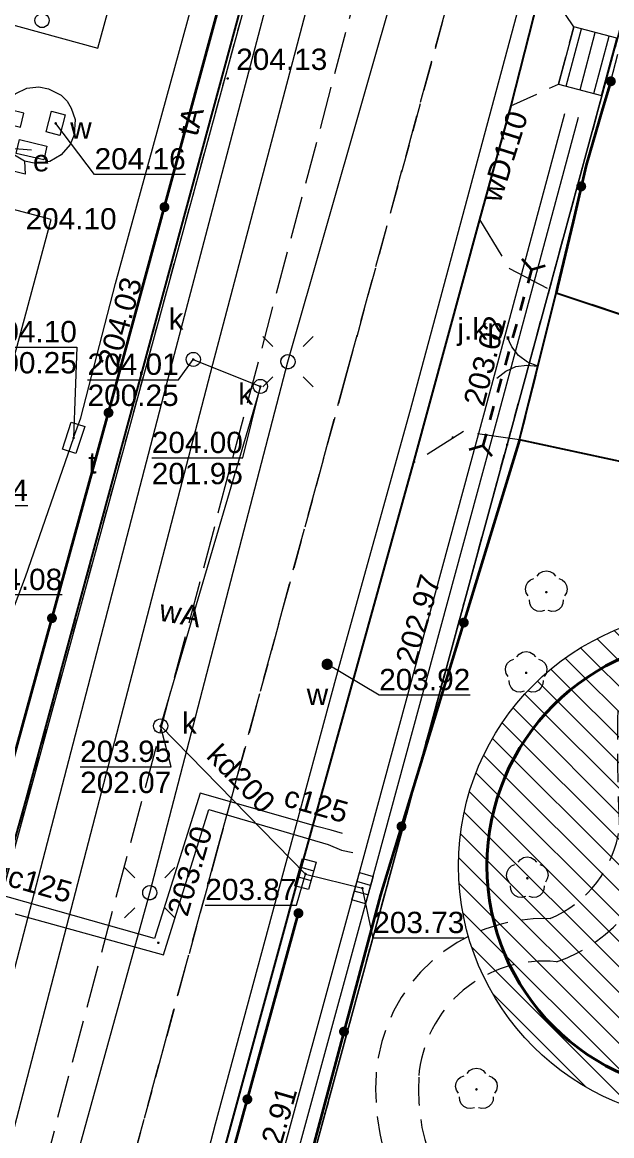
# Model space of a CAD drawing. Extents: x 0 to 7423283, y 0 to 5548300.
# Drawn here: x 7422210.94 to 7422231.68, y 5548153.8 to 5548192.99 of the extents above; entities that cross this region are included whole.
import ezdxf
from ezdxf.enums import TextEntityAlignment as Align

# ---------------------------------------------------------------- set-up
doc = ezdxf.new("R2010")
doc.units = 0
doc.header["$PDSIZE"] = 0.75
for name, pattern in [('HIDDEN', [0.375, 0.25, -0.125]), ('PRZER1-1', [2, 1, -1]), ('PRZER2-1', [3, 2, -1]), ('PRZER3-1', [4, 3, -1])]:
    doc.linetypes.add(name, pattern=pattern)
doc.layers.get('0').update_dxf_attribs({"linetype": 'CONTINUOUS', "lineweight": 13})
for name, color, linetype, lineweight in [('!_strefa_regeneracji', 162, 'HIDDEN', 9), ('_GD-ADAPTACJA', 106, 'CONTINUOUS', 40), ('BUIB05_01', 7, 'PRZER1-1', 35), ('GELULI', 7, 'PRZER3-1', 18), ('KTCR02', 7, 'PRZER2-1', 18), ('KTCR04', 7, 'PRZER2-1', 18), ('KTJZ01', 7, 'PRZER3-1', 18), ('KTJZ01_O', 7, 'PRZER3-1', 18), ('KTKR01', 7, 'CONTINUOUS', 25), ('KTOK02', 7, 'CONTINUOUS', 18), ('KTOK04', 7, 'CONTINUOUS', 18), ('KTOK05_01', 7, 'CONTINUOUS', 35), ('KTOK06', 7, 'CONTINUOUS', 18), ('RTPW02', 7, 'CONTINUOUS', 13), ('RTPW02_O', 7, 'CONTINUOUS', 13), ('SUBP', 7, 'CONTINUOUS', 18), ('SUSM', 7, 'CONTINUOUS', 18)]:
    doc.layers.add(name, color=color, linetype=linetype, lineweight=lineweight)
for name, color, linetype, lineweight, true_color in [('EGBD03', 7, 'CONTINUOUS', 18, 0x008000), ('EGBP04', 7, 'CONTINUOUS', 18, 0x008000), ('EGBU01', 7, 'PRZER1-1', 18, 0x008000), ('OBOP02', 7, 'CONTINUOUS', 18, 0x008000), ('obrys 1', 7, 'CONTINUOUS', 35, 0xe50000), ('PTRW02_01', 7, 'CONTINUOUS', 18, 0x0a0909), ('SUPC05', 7, 'CONTINUOUS', 18, 0xd200d2), ('SUPC05_O', 7, 'CONTINUOUS', 18, 0xd200d2), ('SUPE04', 1, 'CONTINUOUS', 18, 0xff0000), ('SUPK01', 7, 'CONTINUOUS', 18, 0x803300), ('SUPK01_O', 7, 'CONTINUOUS', 18, 0x803300), ('SUPK03', 7, 'CONTINUOUS', 18, 0x803300), ('SUPT01', 7, 'CONTINUOUS', 18, 0xff9100), ('SUPT01_O', 7, 'CONTINUOUS', 18, 0xff9100), ('SUPW03', 5, 'CONTINUOUS', 18, 0x0000ff), ('SUPW03_O', 5, 'CONTINUOUS', 18, 0x0000ff), ('SUUS05', 7, 'CONTINUOUS', 18, 0x0a0909), ('SUUS15', 7, 'CONTINUOUS', 18, 0xff9100), ('SUUS15_O', 7, 'CONTINUOUS', 18, 0xff9100), ('SUUS18_01', 7, 'CONTINUOUS', 18, 0x0a0909), ('SUUS18_01_O', 7, 'CONTINUOUS', 18, 0x0a0909), ('SUUS22', 7, 'CONTINUOUS', 18, 0x0a0909), ('SUUS22_O', 7, 'CONTINUOUS', 18, 0x0a0909)]:
    doc.layers.add(name, color=color, linetype=linetype, lineweight=lineweight, true_color=true_color)
for name, color, linetype, true_color in [('GUPWUB', 7, 'CONTINUOUS', 0x0a0909), ('SUPS01_02', 7, 'CONTINUOUS', 0xd200d2), ('SUPS01_02_O', 7, 'CONTINUOUS', 0xd200d2), ('SUPS01_05', 7, 'CONTINUOUS', 0x803300), ('SUPS01_05_O', 7, 'CONTINUOUS', 0x803300), ('SUPS01_07', 7, 'CONTINUOUS', 0xff9100), ('SUPS01_07_O', 7, 'CONTINUOUS', 0xff9100), ('SUPS01_08', 5, 'CONTINUOUS', 0x0000ff), ('SUPS01_08_O', 5, 'CONTINUOUS', 0x0000ff), ('SUUS25', 7, 'CONTINUOUS', 0x0a0909), ('SUUS25_O', 7, 'CONTINUOUS', 0x0a0909)]:
    doc.layers.add(name, color=color, linetype=linetype, true_color=true_color)
doc.styles.add('GEO-INFO', font='Arial')

# ---------------------------------------------------------------- blocks, each defined once
blk = doc.blocks.new('KOLO')
blk.add_hatch(color=0).paths.add_polyline_path([(0, 0.5), (-0.12941, 0.482963), (-0.25, 0.433013), (-0.353553, 0.353553), (-0.433013, 0.25), (-0.482963, 0.12941), (-0.5, 0), (-0.482963, -0.12941), (-0.433013, -0.25), (-0.353553, -0.353553), (-0.25, -0.433013), (-0.12941, -0.482963), (0, -0.5), (0.12941, -0.482963), (0.25, -0.433013), (0.353553, -0.353553), (0.433013, -0.25), (0.482963, -0.12941), (0.5, 0), (0.482963, 0.12941), (0.433013, 0.25), (0.353553, 0.353553), (0.25, 0.433013), (0.12941, 0.482963)])
blk = doc.blocks.new('SZAFA1')
at = {"color": 0}
blk.add_lwpolyline([(-1, -0.5), (-1, 0.5), (1, 0.5), (1, -0.5)], close=True, dxfattribs=at)
blk = doc.blocks.new('KWADRAT_NIEPRZEZR')
at = {"color": 0}
blk.add_lwpolyline([(-0.5, 0.5), (-0.5, -0.5), (0.5, -0.5), (0.5, 0.5)], close=True, dxfattribs=at)
blk = doc.blocks.new('PROSTOKAT1_5-1_PELNY')
at = {"color": 0}
blk.add_lwpolyline([(0.75, -0.5), (-0.75, -0.5), (-0.75, 0.5), (0.75, 0.5)], close=True, dxfattribs=at)
blk = doc.blocks.new('SPDLP')
blk.add_hatch(color=0).paths.add_polyline_path([(-0.09, 0), (-0.085595, -0.027812), (-0.072812, -0.052901), (-0.052901, -0.072812), (-0.027812, -0.085595), (0, -0.09), (0.027812, -0.085595), (0.052901, -0.072812), (0.072812, -0.052901), (0.085595, -0.027812), (0.09, 0), (0.085595, 0.027812), (0.072812, 0.052901), (0.052901, 0.072812), (0.027812, 0.085595), (0, 0.09), (-0.027812, 0.085595), (-0.052901, 0.072812), (-0.072812, 0.052901), (-0.085595, 0.027812)])
at = {"color": 0}
for points in [[(-1.292703, 0.137547), (-1.355024, 0.389802), (-1.327532, 0.648184), (-1.213525, 0.881678), (-1.026689, 1.062258), (-0.78945, 1.168249), (-0.530282, 1.186929)], [(-0.268652, 1.271938), (-0.048001, 1.40916), (0.20623, 1.462858), (0.463525, 1.426585), (0.693003, 1.304695), (0.867117, 1.11182), (0.964971, 0.871109)], [(1.126667, 0.648554), (1.325358, 0.481106), (1.454989, 0.255912), (1.5, 0), (1.454989, -0.255912), (1.325358, -0.481106), (1.126667, -0.648554)], [(-0.530282, -1.186929), (-0.78945, -1.168249), (-1.026689, -1.062258), (-1.213525, -0.881678), (-1.327532, -0.648184), (-1.355024, -0.389802), (-1.292703, -0.137547)], [(0.964971, -0.871109), (0.867117, -1.11182), (0.693003, -1.304695), (0.463525, -1.426585), (0.20623, -1.462858), (-0.048001, -1.40916), (-0.268652, -1.271938)]]:
    blk.add_lwpolyline(points, dxfattribs=at)
blk = doc.blocks.new('EPPGN')
blk.add_hatch(color=0).paths.add_polyline_path([(-0.09, 0), (-0.085595, -0.027812), (-0.072812, -0.052901), (-0.052901, -0.072812), (-0.027812, -0.085595), (0, -0.09), (0.027812, -0.085595), (0.052901, -0.072812), (0.072812, -0.052901), (0.085595, -0.027812), (0.09, 0), (0.085595, 0.027812), (0.072812, 0.052901), (0.052901, 0.072812), (0.027812, 0.085595), (0, 0.09), (-0.027812, 0.085595), (-0.052901, 0.072812), (-0.072812, 0.052901), (-0.085595, 0.027812)])
blk = doc.blocks.new('POINT')
at = {"color": 0}
blk.add_point((0, 0), dxfattribs=at)
blk = doc.blocks.new('OKRAG_PELNY')
at = {"color": 0}
blk.add_lwpolyline([(0.5, 0), (0.482963, -0.12941), (0.433013, -0.25), (0.353553, -0.353553), (0.25, -0.433013), (0.12941, -0.482963), (0, -0.5), (-0.12941, -0.482963), (-0.25, -0.433013), (-0.353553, -0.353553), (-0.433013, -0.25), (-0.482963, -0.12941), (-0.5, 0), (-0.482963, 0.12941), (-0.433013, 0.25), (-0.353553, 0.353553), (-0.25, 0.433013), (-0.12941, 0.482963), (0, 0.5), (0.12941, 0.482963), (0.25, 0.433013), (0.353553, 0.353553), (0.433013, 0.25), (0.482963, 0.12941)], close=True, dxfattribs=at)
blk = doc.blocks.new('PROSTOKAT2-1_PELNY')
at = {"color": 0}
blk.add_lwpolyline([(1, 0.5), (1, -0.5), (-1, -0.5), (-1, 0.5)], close=True, dxfattribs=at)
blk = doc.blocks.new('SUUS05')
at = {"color": 0}
blk.add_lwpolyline([(0.5, -0.25), (-0.5, -0.25), (-0.5, 0.25), (0.5, 0.25)], close=True, dxfattribs=at)
for points in [[(-0.175, -0.25), (-0.175, 0.25)], [(0.175, -0.25), (0.175, 0.25)]]:
    blk.add_lwpolyline(points, dxfattribs=at)
blk = doc.blocks.new('SUSM01_01')
at = {"color": 0}
for points in [[(-0.353553, 0.353553), (-0.212132, 0.212132)], [(0.353553, 0.353553), (0.212132, 0.212132)], [(-0.353553, -0.353553), (-0.212132, -0.212132)], [(0.353553, -0.353553), (0.212132, -0.212132)]]:
    blk.add_lwpolyline(points, dxfattribs=at)
blk.add_lwpolyline([(0.1, 0), (0.093969, -0.034202), (0.076604, -0.064279), (0.05, -0.086603), (0.025882, -0.096593), (0, -0.1), (-0.025882, -0.096593), (-0.05, -0.086603), (-0.073305, -0.068017), (-0.090097, -0.043388), (-0.098883, -0.014904), (-0.098883, 0.014904), (-0.090097, 0.043388), (-0.073305, 0.068017), (-0.05, 0.086603), (-0.022252, 0.097493), (0.007473, 0.09972), (0.036534, 0.093087), (0.062349, 0.078183), (0.082624, 0.056332), (0.095557, 0.029476)], close=True, dxfattribs=at)
blk = doc.blocks.new('SLBRA')
at = {"color": 0}
for points in [[(0, 0), (-0.068148, -0.517638), (-0.267949, -1), (-0.585786, -1.414214), (-1, -1.732051)], [(1, -1.732051), (0.585786, -1.414214), (0.267949, -1), (0.068148, -0.517638), (0, 0)]]:
    blk.add_lwpolyline(points, dxfattribs=at)
blk = doc.blocks.new('BUIB05_01_2')
at = {"color": 0}
blk.add_lwpolyline([(0.527108, 0.849799), (0, 0), (0.526779, -0.850003)], dxfattribs=at)
blk = doc.blocks.new('BUIB05_01_1')
at = {"color": 0}
blk.add_lwpolyline([(-0.527108, -0.849799), (0, 0), (-0.526779, 0.850003)], dxfattribs=at)

msp = doc.modelspace()

# ---------------------------------------------------------------- hatches: boundary and pattern name
at = {"layer": '!_strefa_regeneracji', "linetype": 'Continuous', "lineweight": 0, "ltscale": 5}
h = msp.add_hatch(dxfattribs=at)
h.set_pattern_fill('ANSI31', color=256, scale=0.2, angle=90)
h.set_pattern_definition([(135, (-1053.3136, -19.5114), (-0.449012806053, -0.449012806053), [])])
edge = h.paths.add_edge_path()
edge.add_arc((7422235.289, 5548163.297), 9, 0, 360)
edge = h.paths.add_edge_path(flags=16)
edge.add_arc((7422235.289, 5548163.297), 3.225, 0, 360)

# ---------------------------------------------------------------- linework, layer by layer
at = {"layer": '!_strefa_regeneracji', "linetype": 'Continuous', "lineweight": 13}
msp.add_circle((7422235.289, 5548163.297, -100), 9, dxfattribs=at)
at = {"layer": '_GD-ADAPTACJA', "linetype": 'Continuous'}
msp.add_circle((7422235.289, 5548163.297, -100), 8, dxfattribs=at)
at = {"layer": 'BUIB05_01', "color": 7, "linetype": 'PRZER1-1', "lineweight": 35, "ltscale": 0.5, "elevation": 10.18}
msp.add_lwpolyline([(7422228.86, 5548184.29), (7422227.14, 5548178.08)], dxfattribs=at)
at = {"layer": 'EGBD03', "color": 96, "linetype": 'Continuous', "lineweight": 18, "true_color": 0x008000, "elevation": 10.3}
msp.add_lwpolyline([(7422242.86, 5548281.77), (7422235.25, 5548253.94), (7422118.87, 5547827.8), (7422117.91, 5547824.68), (7422111.51, 5547801.23), (7422124.29, 5547798.44), (7422126.26, 5547805.84), (7422129.27, 5547817.04), (7422133, 5547830.19), (7422141.62, 5547861.86), (7422158.84, 5547924.97), (7422167.47, 5547956.53), (7422176.11, 5547988.16), (7422184.85, 5548019.75), (7422194.39, 5548053.5), (7422202.12, 5548083.12), (7422210.82, 5548114.83), (7422219.37, 5548146.4), (7422228, 5548178.12), (7422232.19, 5548193.55), (7422240.39, 5548223.47), (7422248.49, 5548253.1), (7422255.35, 5548278.49)], close=True, dxfattribs=at)
msp.add_lwpolyline([(7422434.9, 5548214.47), (7422406.59, 5548225.32), (7422345.7, 5548248.35), (7422317.43, 5548172.74), (7422312.62, 5548173.61), (7422312.54, 5548171.89), (7422311.52, 5548169.79), (7422309.86, 5548168.41), (7422307.54, 5548167.74), (7422305.38, 5548168.07), (7422303.46, 5548169.17), (7422302.06, 5548170.93), (7422301.48, 5548172.95), (7422301.87, 5548175.57), (7422282.6, 5548180.41), (7422247.5, 5548189.15), (7422232.19, 5548193.55), (7422228, 5548178.12), (7422219.37, 5548146.4), (7422210.82, 5548114.83), (7422202.12, 5548083.12), (7422194.39, 5548053.5), (7422184.85, 5548019.75)], dxfattribs=at)
at = {"layer": 'EGBU01', "color": 7, "linetype": 'Continuous', "lineweight": 18, "elevation": 10.17}
msp.add_lwpolyline([(7422124.29, 5547798.44), (7422126.26, 5547805.84), (7422129.27, 5547817.04), (7422133, 5547830.19), (7422141.62, 5547861.86), (7422158.84, 5547924.97), (7422167.47, 5547956.53), (7422176.11, 5547988.16), (7422184.85, 5548019.75), (7422194.39, 5548053.5), (7422202.12, 5548083.12), (7422210.82, 5548114.83), (7422219.37, 5548146.4), (7422228, 5548178.12), (7422232.19, 5548193.55), (7422240.39, 5548223.47), (7422248.49, 5548253.1), (7422255.35, 5548278.49), (7422242.86, 5548281.77), (7422235.25, 5548253.94), (7422118.87, 5547827.8), (7422117.91, 5547824.68), (7422111.51, 5547801.23)], close=True, dxfattribs=at)
at = {"layer": 'EGBU01', "color": 96, "linetype": 'PRZER1-1', "lineweight": 18, "ltscale": 0.5, "true_color": 0x008000, "elevation": 10.18}
msp.add_lwpolyline([(7422124.29, 5547798.44), (7422126.26, 5547805.84), (7422129.27, 5547817.04), (7422133, 5547830.19), (7422141.62, 5547861.86), (7422158.84, 5547924.97), (7422167.47, 5547956.53), (7422176.11, 5547988.16), (7422184.85, 5548019.75), (7422194.39, 5548053.5), (7422202.12, 5548083.12), (7422210.82, 5548114.83), (7422219.37, 5548146.4), (7422228, 5548178.12), (7422232.19, 5548193.55), (7422240.39, 5548223.47), (7422248.49, 5548253.1), (7422255.35, 5548278.49), (7422242.86, 5548281.77), (7422235.25, 5548253.94), (7422118.87, 5547827.8), (7422117.91, 5547824.68), (7422111.51, 5547801.23)], close=True, dxfattribs=at)
at = {"layer": 'EGBU01', "color": 7, "linetype": 'Continuous', "lineweight": 18, "elevation": 10.17}
msp.add_lwpolyline([(7422434.9, 5548214.47), (7422406.59, 5548225.32), (7422376.95, 5548236.53), (7422372.77, 5548211.69), (7422337.27, 5548225.81), (7422317.43, 5548172.74), (7422312.62, 5548173.61), (7422312.54, 5548171.89), (7422311.52, 5548169.79), (7422309.86, 5548168.41), (7422307.54, 5548167.74), (7422305.38, 5548168.07), (7422303.46, 5548169.17), (7422302.06, 5548170.93), (7422301.48, 5548172.95), (7422301.87, 5548175.57), (7422282.6, 5548180.41), (7422247.5, 5548189.15), (7422232.19, 5548193.55), (7422228, 5548178.12), (7422219.37, 5548146.4), (7422210.82, 5548114.83)], dxfattribs=at)
at = {"layer": 'EGBU01', "color": 96, "linetype": 'PRZER1-1', "lineweight": 18, "ltscale": 0.5, "true_color": 0x008000, "elevation": 10.18}
msp.add_lwpolyline([(7422434.9, 5548214.47), (7422406.59, 5548225.32), (7422376.95, 5548236.53), (7422372.77, 5548211.69), (7422337.27, 5548225.81), (7422317.43, 5548172.74), (7422312.62, 5548173.61), (7422312.54, 5548171.89), (7422311.52, 5548169.79), (7422309.86, 5548168.41), (7422307.54, 5548167.74), (7422305.38, 5548168.07), (7422303.46, 5548169.17), (7422302.06, 5548170.93), (7422301.48, 5548172.95), (7422301.87, 5548175.57), (7422282.6, 5548180.41), (7422247.5, 5548189.15), (7422232.19, 5548193.55), (7422228, 5548178.12), (7422219.37, 5548146.4), (7422210.82, 5548114.83)], dxfattribs=at)
at = {"layer": 'GELULI', "color": 7, "linetype": 'PRZER3-1', "lineweight": 18, "ltscale": 0.5, "elevation": 9.98}
msp.add_lwpolyline([(7422110.71, 5547781.9), (7422183.49, 5548046.2), (7422229.51, 5548219.72), (7422235.76, 5548247.6), (7422245.89, 5548283.76), (7422250.3, 5548295.64)], dxfattribs=at)
at = {"layer": 'KTCR02', "color": 7, "linetype": 'PRZER2-1', "lineweight": 18, "ltscale": 0.5, "elevation": 10.18}
for points in [[(7422228.13, 5548190.05), (7422229.81, 5548190.81), (7422230.35, 5548192.83), (7422229.25, 5548194.43)], [(7422229.73, 5548183.47), (7422228.44, 5548178.29), (7422236.06, 5548176.65), (7422237.53, 5548176.34), (7422237.84, 5548176.25), (7422239.05, 5548180.36)]]:
    msp.add_lwpolyline(points, close=True, dxfattribs=at)
msp.add_lwpolyline([(7422227.77, 5548149.75, -0.256086), (7422224.89, 5548155.86, -0.423416), (7422229.74, 5548159.92, 0.289963), (7422233.45, 5548164.57, -0.007402), (7422233.37, 5548168.48, -0.168031), (7422235.79, 5548172.84, 0.11214), (7422237.53, 5548176.34), (7422236.06, 5548176.65, -0.109691), (7422234.69, 5548173.87, 0.164688), (7422231.89, 5548168.74, 0.015621), (7422231.95, 5548164.63, -0.264457), (7422229.51, 5548161.44, 0.402973), (7422223.39, 5548155.97, 0.248716), (7422226.71, 5548148.67, -0.236276)], format="xyb", dxfattribs=at)
at = {"layer": 'KTCR04', "color": 7, "linetype": 'PRZER2-1', "lineweight": 18, "ltscale": 0.5, "elevation": 10.18}
for points in [[(7422226.52, 5548195.91), (7422222.33, 5548180.53), (7422217.86, 5548164.06), (7422211.69, 5548141.35), (7422209.88, 5548134.71)], [(7422209.5, 5548121.89), (7422212.77, 5548133.9), (7422214.57, 5548140.54), (7422220.71, 5548163.09), (7422224.7, 5548177.47), (7422227.03, 5548186.04), (7422228.13, 5548190.05), (7422229.25, 5548194.43)]]:
    msp.add_lwpolyline(points, dxfattribs=at)
at = {"layer": 'KTJZ01', "color": 7, "linetype": 'PRZER3-1', "lineweight": 18, "ltscale": 0.5, "elevation": 10.18}
for points in [[(7422219.74, 5548197.61), (7422215.57, 5548182.25), (7422211.06, 5548165.58), (7422203.98, 5548140.32)], [(7422209.88, 5548134.71), (7422211.69, 5548141.35), (7422217.86, 5548164.06), (7422222.33, 5548180.53), (7422226.52, 5548195.91)]]:
    msp.add_lwpolyline(points, dxfattribs=at)
msp.add_lwpolyline([(7422227.03, 5548186.04), (7422228.08, 5548184.32), (7422229.73, 5548183.47), (7422228.44, 5548178.29), (7422226.46, 5548178.58), (7422224.7, 5548177.47)], close=True, dxfattribs=at)
at = {"layer": 'KTKR01', "color": 7, "linetype": 'Continuous', "lineweight": 25, "elevation": 10.18}
for points in [[(7422255.54, 5548278.44), (7422254.37, 5548278.76), (7422251.85, 5548277.47), (7422247.23, 5548260.57), (7422240.58, 5548236.15), (7422239.264, 5548231.269), (7422238.253, 5548227.519), (7422233.78, 5548211.2), (7422234.17, 5548211.06), (7422233.98, 5548210.49), (7422233.58, 5548210.6), (7422233.313, 5548209.432), (7422230.39, 5548198.66), (7422229.25, 5548194.43), (7422228.13, 5548190.05), (7422227.03, 5548186.04), (7422224.7, 5548177.47), (7422220.71, 5548163.09), (7422214.57, 5548140.54), (7422212.77, 5548133.9), (7422209.5, 5548121.89)], [(7422232.3, 5548243.85), (7422231.76, 5548241.81), (7422226.57, 5548222.73), (7422224.02, 5548213.32), (7422220.65, 5548200.96), (7422219.74, 5548197.61), (7422215.57, 5548182.25), (7422211.06, 5548165.58), (7422203.98, 5548140.32), (7422203.52, 5548138.52)]]:
    msp.add_lwpolyline(points, dxfattribs=at)
msp.add_lwpolyline([(7422229.73, 5548183.47), (7422239.05, 5548180.36), (7422237.84, 5548176.25), (7422237.53, 5548176.34), (7422236.06, 5548176.65), (7422228.44, 5548178.29)], close=True, dxfattribs=at)
at = {"layer": 'KTOK02', "color": 7, "linetype": 'Continuous', "lineweight": 18, "elevation": 10.18}
msp.add_lwpolyline([(7422229.73, 5548183.47), (7422228.44, 5548178.29)], dxfattribs=at)
at = {"layer": 'KTOK04', "color": 7, "linetype": 'Continuous', "lineweight": 18, "elevation": 10.18}
msp.add_lwpolyline([(7422231.65, 5548190.91), (7422231.9, 5548191.86)], dxfattribs=at)
at = {"layer": 'KTOK05_01', "color": 7, "linetype": 'Continuous', "lineweight": 35, "elevation": 10.18}
for points in [[(7422208.79, 5548160.4), (7422214.1, 5548179.68), (7422220.73, 5548204.1), (7422226.05, 5548223.6), (7422230.92, 5548241.53)], [(7422231.65, 5548190.91), (7422231.36, 5548189.94), (7422230.78, 5548187.96), (7422230.32, 5548185.97), (7422229.77, 5548183.68), (7422229.73, 5548183.47)], [(7422228.44, 5548178.29), (7422223.55, 5548162.28), (7422216.24, 5548134.95), (7422203.95, 5548089.76), (7422196.74, 5548063.44), (7422188.85, 5548034.32), (7422177.75, 5547993.88), (7422166.96, 5547954.77), (7422158.52, 5547923.83), (7422157.63, 5547919.53), (7422157.61, 5547919.37)], [(7422156.16, 5547924.15), (7422164.55, 5547955.31), (7422175.24, 5547994.72), (7422186.28, 5548035.09), (7422194.11, 5548064.12), (7422201.3, 5548090.73), (7422213.55, 5548135.72), (7422220.66, 5548161.63)]]:
    msp.add_lwpolyline(points, dxfattribs=at)
at = {"layer": 'KTOK06', "color": 7, "linetype": 'Continuous', "lineweight": 18, "elevation": 10.18}
msp.add_lwpolyline([(7422229.81, 5548190.81), (7422231.32, 5548190.41), (7422231.86, 5548192.43), (7422230.35, 5548192.83)], close=True, dxfattribs=at)
at = {"layer": 'KTOK06', "color": 7, "linetype": 'Continuous', "lineweight": 18, "elevation": 10.18, "flags": 128}
for points in [[(7422230.082, 5548190.738), (7422230.617, 5548192.759)], [(7422230.565, 5548190.61), (7422231.1, 5548192.631)], [(7422231.048, 5548190.482), (7422231.584, 5548192.503)]]:
    msp.add_lwpolyline(points, dxfattribs=at)
at = {"layer": 'obrys 1'}
for points, knots in [([(7422254.641, 5548115.238, -100), (7422253.732, 5548115.179, -100), (7422252.22, 5548115.058, -100), (7422250.205, 5548114.62, -100), (7422248.71, 5548114.03, -100), (7422247.893, 5548113.434, -100), (7422247.51, 5548112.975, -100), (7422247.226, 5548112.371, -100), (7422247.008, 5548111.465, -100), (7422246.761, 5548109.97, -100), (7422246.49, 5548108.422, -100), (7422246.47, 5548106.935, -100), (7422246.712, 5548105.752, -100), (7422246.955, 5548105.267, -100), (7422247.061, 5548105.138, -100), (7422247.144, 5548105.053, -100), (7422247.285, 5548104.94, -100), (7422247.751, 5548104.746, -100), (7422248.672, 5548104.578, -100), (7422249.989, 5548104.48, -100), (7422252.06, 5548104.232, -100), (7422254.433, 5548103.313, -100), (7422256.72, 5548101.596, -100), (7422261.024, 5548097.11, -100), (7422264.224, 5548091.529, -100), (7422266.205, 5548084.432, -100), (7422266.832, 5548080.008, -100), (7422266.296, 5548075.559, -100), (7422264.528, 5548071.751, -100), (7422261.998, 5548068.57, -100), (7422258.627, 5548065.199, -100), (7422255.564, 5548062.474, -100), (7422251.489, 5548060.019, -100), (7422247.112, 5548058.569, -100), (7422241.73, 5548057.934, -100), (7422236.647, 5548057.914, -100), (7422232.633, 5548058.741, -100), (7422229.641, 5548060.291, -100), (7422227.382, 5548062.681, -100), (7422225.599, 5548066.003, -100), (7422224.191, 5548070.703, -100), (7422223.351, 5548075.82, -100), (7422223.73, 5548080.291, -100), (7422224.975, 5548083.542, -100), (7422226.861, 5548086.092, -100), (7422228.978, 5548088.233, -100), (7422231.149, 5548090.513, -100), (7422232.451, 5548092.356, -100), (7422233.4, 5548094.431, -100), (7422233.806, 5548096.003, -100), (7422233.806, 5548097.566, -100), (7422233.44, 5548099.043, -100), (7422232.612, 5548100.934, -100), (7422231.673, 5548102.94, -100), (7422230.949, 5548105.292, -100), (7422230.876, 5548107.96, -100), (7422231.653, 5548111.231, -100), (7422233.123, 5548114.489, -100), (7422234.944, 5548117.872, -100), (7422236.4, 5548120.709, -100), (7422236.983, 5548122.666, -100), (7422237.21, 5548124.302, -100), (7422237.181, 5548126.282, -100), (7422236.469, 5548129.66, -100), (7422235.541, 5548132.879, -100), (7422234.499, 5548137.843, -100), (7422234.33, 5548142.097, -100), (7422234.839, 5548148.85, -100), (7422236.042, 5548155.376, -100), (7422239.076, 5548161.567, -100), (7422242.258, 5548165.204, -100), (7422244.853, 5548166.858, -100), (7422247.172, 5548167.561, -100), (7422248.772, 5548167.613, -100), (7422249.639, 5548167.422, -100), (7422250.402, 5548167.168, -100), (7422251.333, 5548166.67, -100), (7422252.555, 5548165.528, -100), (7422253.468, 5548164.251, -100), (7422255.217, 5548161.397, -100), (7422256.57, 5548158.478, -100), (7422257.903, 5548153.799, -100), (7422258.554, 5548149.324, -100), (7422258.861, 5548143.767, -100), (7422258.249, 5548139.996, -100), (7422257.187, 5548137.199, -100), (7422255.777, 5548134.808, -100), (7422253.614, 5548132.181, -100), (7422251.584, 5548129.753, -100), (7422250.202, 5548127.819, -100), (7422249.57, 5548126.412, -100), (7422249.413, 5548125.44, -100), (7422249.558, 5548124.476, -100), (7422250.152, 5548123.143, -100), (7422251.227, 5548121.774, -100), (7422252.782, 5548120.319, -100), (7422254.177, 5548119.374, -100), (7422255.279, 5548118.749, -100), (7422255.582, 5548118.582, -100)], [0.605569, 0.605569, 0.605569, 0.605569, 3.421662, 5.467616, 7.312047, 8.666516, 9.578886, 10.58888, 11.886398, 12.834869, 14.975136, 16.909836, 18.198534, 19.158431, 19.594255, 19.618203, 20.404283, 21.273425, 22.392941, 23.758132, 24.995086, 27.365551, 29.980348, 32.478664, 44.675779, 48.180482, 53.13288, 56.806888, 60.24838, 64.529991, 67.977839, 73.654445, 76.227172, 81.390365, 86.706382, 91.338312, 94.792602, 97.676399, 100.341556, 103.576878, 107.781556, 113.268693, 117.259817, 119.948675, 122.637533, 125.928319, 128.540061, 132.247979, 133.474464, 136.180519, 137.705926, 139.514363, 141.813146, 144.111929, 145.787745, 148.243015, 151.125609, 154.867339, 157.811345, 161.680547, 164.525755, 164.98061, 167.831028, 171.529918, 175.779654, 177.392581, 185.722644, 188.114115, 196.980369, 204.184403, 207.459412, 210.124289, 211.839413, 213.087685, 213.734406, 213.751824, 214.804838, 216.063219, 217.699334, 218.664874, 224.95471, 226.988186, 232.760999, 238.091523, 242.306181, 243.283758, 246.338818, 250.167574, 253.135027, 255.444455, 257.231008, 258.711882, 260.104115, 261.863263, 264.128555, 265.595901, 268.536315, 269.631552, 269.631552, 269.631552, 269.631552]), ([(7422251.131, 5548117.873, -100), (7422251.131, 5548117.873, -100), (7422250.786, 5548117.819, -100), (7422249.339, 5548117.507, -100), (7422247.317, 5548116.715, -100), (7422245.881, 5548115.709, -100), (7422245.216, 5548114.918, -100), (7422244.736, 5548114.156, -100), (7422244.323, 5548113.209, -100), (7422244.048, 5548111.951, -100), (7422243.807, 5548110.482, -100), (7422243.502, 5548108.802, -100), (7422243.456, 5548106.701, -100), (7422243.81, 5548104.897, -100), (7422244.327, 5548103.758, -100), (7422244.765, 5548103.199, -100), (7422245.203, 5548102.74, -100), (7422245.87, 5548102.253, -100), (7422247.025, 5548101.816, -100), (7422248.363, 5548101.592, -100), (7422249.781, 5548101.486, -100), (7422251.323, 5548101.294, -100), (7422252.918, 5548100.674, -100), (7422254.686, 5548099.378, -100), (7422258.547, 5548095.353, -100), (7422261.447, 5548090.307, -100), (7422263.259, 5548083.828, -100), (7422263.801, 5548079.869, -100), (7422263.357, 5548076.349, -100), (7422261.949, 5548073.345, -100), (7422259.743, 5548070.556, -100), (7422256.534, 5548067.35, -100), (7422253.714, 5548064.86, -100), (7422250.293, 5548062.802, -100), (7422246.561, 5548061.536, -100), (7422241.547, 5548060.932, -100), (7422236.855, 5548060.924, -100), (7422233.566, 5548061.637, -100), (7422231.472, 5548062.738, -100), (7422229.892, 5548064.396, -100), (7422228.417, 5548067.076, -100), (7422227.122, 5548071.372, -100), (7422226.369, 5548076.047, -100), (7422226.719, 5548079.707, -100), (7422227.631, 5548082.077, -100), (7422229.121, 5548084.104, -100), (7422231.131, 5548086.145, -100), (7422233.481, 5548088.611, -100), (7422235.109, 5548090.902, -100), (7422236.306, 5548093.61, -100), (7422236.822, 5548095.687, -100), (7422236.79, 5548098.054, -100), (7422236.254, 5548100.126, -100), (7422235.307, 5548102.241, -100), (7422234.449, 5548104.109, -100), (7422233.949, 5548105.765, -100), (7422233.888, 5548107.564, -100), (7422234.475, 5548110.165, -100), (7422235.768, 5548113.063, -100), (7422237.513, 5548116.324, -100), (7422239.116, 5548119.387, -100), (7422239.905, 5548121.904, -100), (7422240.222, 5548124.185, -100), (7422240.169, 5548126.703, -100), (7422239.361, 5548130.457, -100), (7422238.433, 5548133.685, -100), (7422237.49, 5548138.226, -100), (7422237.339, 5548142.11, -100), (7422237.819, 5548148.45, -100), (7422238.917, 5548154.36, -100), (7422241.183, 5548159.013, -100), (7422243.124, 5548161.636, -100), (7422244.339, 5548162.959, -100), (7422246.083, 5548164.066, -100), (7422247.613, 5548164.562, -100), (7422248.509, 5548164.594, -100), (7422249.024, 5548164.485, -100), (7422249.505, 5548164.245, -100), (7422250.222, 5548163.611, -100), (7422250.94, 5548162.635, -100), (7422252.547, 5548160.013, -100), (7422253.874, 5548157.14, -100), (7422254.996, 5548152.953, -100), (7422255.595, 5548148.646, -100), (7422255.838, 5548143.769, -100), (7422255.296, 5548140.674, -100), (7422254.5, 5548138.569, -100), (7422253.373, 5548136.624, -100), (7422251.35, 5548134.145, -100), (7422249.255, 5548131.649, -100), (7422247.644, 5548129.411, -100), (7422246.697, 5548127.404, -100), (7422246.357, 5548125.452, -100), (7422246.681, 5548123.483, -100), (7422247.637, 5548121.461, -100), (7422249.12, 5548119.605, -100), (7422250.524, 5548118.333, -100), (7422250.942, 5548118.011, -100), (7422251.131, 5548117.873, -100)], [3.396157, 3.396157, 3.396157, 3.396157, 3.42254, 5.524764, 7.345763, 8.694261, 9.580656, 9.604023, 10.630461, 11.940526, 12.830201, 14.974913, 16.91192, 18.200111, 19.159621, 19.594468, 19.610869, 20.397312, 21.264892, 22.381882, 23.74547, 25.002856, 27.373411, 29.989836, 32.495649, 44.692917, 48.140706, 53.101758, 56.87917, 60.336958, 64.646921, 67.972313, 73.648938, 76.176266, 81.333372, 86.717652, 91.338309, 94.794209, 97.677845, 100.343188, 103.578983, 107.784261, 113.270975, 117.261534, 119.981585, 122.701635, 126.001785, 128.600704, 132.29773, 133.712284, 136.369512, 137.716859, 139.517991, 141.81713, 144.116268, 145.772512, 148.226655, 151.104958, 154.84105, 157.654833, 161.553441, 164.525748, 164.97394, 167.822776, 171.519256, 175.768581, 177.500858, 185.830535, 188.069415, 196.944066, 203.837638, 204.488236, 207.539838, 209.928308, 211.681594, 212.966525, 213.734316, 214.775982, 216.025704, 217.651273, 218.675395, 224.961855, 227.828622, 232.836989, 238.221296, 242.287671, 243.260561, 246.312687, 250.135301, 253.14405, 255.447663, 257.234112, 258.715193, 260.132816, 261.90153, 264.177718, 265.929093, 266.732249, 266.732249, 266.732249, 266.732249])]:
    msp.add_open_spline(points, degree=3, knots=knots, dxfattribs=at)
at = {"layer": 'PTRW02_01', "color": 18, "linetype": 'Continuous', "lineweight": 18, "true_color": 0x0a0909, "elevation": 10.06}
for points in [[(7422230.019, 5548189.765), (7422227.199, 5548179.285), (7422222.669, 5548162.576), (7422216.509, 5548140.006), (7422214.749, 5548133.646), (7422211.449, 5548121.375), (7422206.199, 5548102.066), (7422202.789, 5548089.555), (7422200.779, 5548082.115), (7422195.859, 5548063.935), (7422190.979, 5548045.966), (7422185.499, 5548025.836), (7422180.329, 5548006.836)], [(7422230.501, 5548189.635), (7422227.681, 5548179.155), (7422223.151, 5548162.444), (7422216.991, 5548139.874), (7422215.231, 5548133.514), (7422211.931, 5548121.245), (7422206.681, 5548101.934), (7422203.271, 5548089.425), (7422201.261, 5548081.985), (7422196.341, 5548063.805), (7422191.461, 5548045.834), (7422185.981, 5548025.704), (7422180.811, 5548006.704)]]:
    msp.add_lwpolyline(points, dxfattribs=at)
at = {"layer": 'SUBP', "color": 5, "linetype": 'Continuous', "lineweight": 18, "true_color": 0x0000ff, "elevation": 10.22}
for points in [[(7422213.6, 5548192.08), (7422216.86, 5548203.94), (7422213.48, 5548204.87), (7422210.22, 5548193)], [(7422210.16, 5548189.67), (7422210.35, 5548190.11), (7422210.72, 5548190.48), (7422211.11, 5548190.67), (7422211.53, 5548190.71), (7422211.87, 5548190.65), (7422212.31, 5548190.42), (7422212.52, 5548190.21), (7422212.66, 5548189.96), (7422212.8, 5548189.56), (7422212.77, 5548189.02), (7422212.63, 5548188.69), (7422212.31, 5548188.32), (7422211.92, 5548188.09), (7422211.42, 5548188.02), (7422211.02, 5548188.1), (7422210.61, 5548188.34), (7422210.32, 5548188.67), (7422210.13, 5548189.18)], [(7422208.58, 5548186.94), (7422205.38, 5548175.07), (7422208.76, 5548174.16), (7422211.96, 5548186.04)]]:
    msp.add_lwpolyline(points, close=True, dxfattribs=at)
at = {"layer": 'SUPC05', "color": 212, "linetype": 'Continuous', "lineweight": 18, "true_color": 0xd200d2, "elevation": 10.18}
for points in [[(7422222.21, 5548164.44), (7422221.81, 5548164.55), (7422221.35, 5548164.67), (7422217.2, 5548165.86), (7422215.6, 5548160.74)], [(7422215.91, 5548160.16), (7422217.51, 5548165.28), (7422221.7, 5548164.05), (7422222.17, 5548163.85), (7422222.57, 5548163.77)], [(7422215.6, 5548160.74), (7422207.08, 5548163.14), (7422206.31, 5548163.44)], [(7422206.16, 5548162.93), (7422206.86, 5548162.67), (7422215.91, 5548160.16)]]:
    msp.add_lwpolyline(points, dxfattribs=at)
at = {"layer": 'SUPE04', "color": 1, "linetype": 'Continuous', "lineweight": 18, "true_color": 0xff0000, "elevation": 10.18}
msp.add_lwpolyline([(7422204.7, 5548123.19), (7422209.82, 5548142.05), (7422215.43, 5548162.35), (7422220.29, 5548181.04), (7422225.56, 5548199.5)], dxfattribs=at)
at = {"layer": 'SUPK01', "color": 36, "linetype": 'Continuous', "lineweight": 18, "true_color": 0x803300, "elevation": 10.18}
msp.add_lwpolyline([(7422216.96, 5548181.12), (7422219.32, 5548180.17), (7422215.81, 5548168.22), (7422220.91, 5548163.01), (7422222.91, 5548162.51)], dxfattribs=at)
at = {"layer": 'SUPK03', "color": 36, "linetype": 'Continuous', "lineweight": 18, "true_color": 0x803300, "elevation": 10.18}
for points in [[(7422246.292, 5548298.065), (7422241.14, 5548278.097), (7422236.048, 5548256.349), (7422234.751, 5548250.772), (7422230.734, 5548236.152), (7422224.263, 5548211.548), (7422216.283, 5548181.297), (7422207.711, 5548148.32), (7422205.731, 5548140.139), (7422203.209, 5548130.212), (7422202.408, 5548126.579), (7422201.733, 5548123.827), (7422198.604, 5548112.511), (7422191.462, 5548085.004), (7422178.862, 5548035.476), (7422171.244, 5548006.723), (7422168.863, 5547998.11), (7422166.213, 5547987.726), (7422160.363, 5547965.678), (7422152.372, 5547934.864), (7422141.211, 5547890.999), (7422127.621, 5547835.38), (7422121.72, 5547812.367), (7422117.668, 5547795.07)], [(7422247.648, 5548297.715), (7422242.5, 5548277.763), (7422237.412, 5548256.031), (7422236.109, 5548250.428), (7422232.086, 5548235.788), (7422225.617, 5548211.192), (7422217.637, 5548180.943), (7422209.069, 5548147.98), (7422207.089, 5548139.801), (7422204.571, 5548129.888), (7422203.772, 5548126.261), (7422203.087, 5548123.473), (7422199.956, 5548112.149), (7422192.818, 5548084.656), (7422180.218, 5548035.124), (7422172.596, 5548006.357), (7422170.217, 5547997.75), (7422167.567, 5547987.374), (7422161.717, 5547965.322), (7422153.728, 5547934.516), (7422142.569, 5547890.661), (7422128.979, 5547835.04), (7422123.08, 5547812.033), (7422119.032, 5547794.75)]]:
    msp.add_lwpolyline(points, dxfattribs=at)
at = {"layer": 'SUPS01_05_O', "color": 36, "linetype": 'Continuous', "lineweight": 9, "true_color": 0x803300, "elevation": 10.8, "flags": 128}
for points in [[(7422213.241, 5548180.406), (7422216.444, 5548180.406), (7422216.96, 5548181.12)], [(7422213.241, 5548180.406), (7422216.444, 5548180.406)], [(7422215.5, 5548177.653), (7422218.703, 5548177.652), (7422219.32, 5548180.17)], [(7422215.5, 5548177.653), (7422218.703, 5548177.652)], [(7422212.98, 5548166.783), (7422216.183, 5548166.782), (7422215.81, 5548168.22)], [(7422212.98, 5548166.783), (7422216.183, 5548166.782)], [(7422217.384, 5548161.918), (7422220.587, 5548161.917), (7422220.91, 5548163.01)], [(7422226.493, 5548160.757), (7422223.29, 5548160.757), (7422222.91, 5548162.51)]]:
    msp.add_lwpolyline(points, dxfattribs=at)
at = {"layer": 'SUPS01_07_O', "color": 30, "linetype": 'Continuous', "lineweight": 9, "true_color": 0xff9100, "elevation": 10.8, "flags": 128}
for points in [[(7422209.66, 5548181.553), (7422212.863, 5548181.552), (7422212.75, 5548178.36)], [(7422209.66, 5548181.553), (7422212.863, 5548181.552)]]:
    msp.add_lwpolyline(points, dxfattribs=at)
at = {"layer": 'SUPS01_08_O', "color": 5, "linetype": 'Continuous', "lineweight": 9, "true_color": 0x0000ff, "elevation": 10.8, "flags": 128}
for points in [[(7422216.691, 5548187.635), (7422213.488, 5548187.635), (7422212.12, 5548189.43)], [(7422211.143, 5548175.971), (7422207.94, 5548175.971), (7422206.739, 5548174.938)], [(7422212.348, 5548172.836), (7422209.145, 5548172.836), (7422207.54, 5548173.575)], [(7422226.703, 5548169.307), (7422223.5, 5548169.308), (7422221.67, 5548170.39)]]:
    msp.add_lwpolyline(points, dxfattribs=at)
at = {"layer": 'SUPT01', "color": 30, "linetype": 'Continuous', "lineweight": 18, "true_color": 0xff9100, "elevation": 10.18}
for points in [[(7422212.75, 5548178.36), (7422213.01, 5548179.07), (7422214.22, 5548183.79), (7422218.11, 5548197.94), (7422218.41, 5548198.72), (7422228.18, 5548234.54), (7422228.67, 5548235.17)], [(7422197.32, 5548167.23), (7422198.75, 5548168.55), (7422201.42, 5548174.13), (7422205.14, 5548182.03), (7422207.54, 5548186.98), (7422209.35, 5548188.65), (7422211.27, 5548188.5)], [(7422212.75, 5548178.36), (7422211.05, 5548173.46), (7422209.45, 5548169.28), (7422207.33, 5548164.23), (7422203.72, 5548149.38), (7422203.49, 5548148.18), (7422203.35, 5548147.91), (7422202.27, 5548143.6)]]:
    msp.add_lwpolyline(points, dxfattribs=at)
at = {"layer": 'SUPW03', "color": 5, "linetype": 'Continuous', "lineweight": 18, "true_color": 0x0000ff, "elevation": 10.18}
for points in [[(7422231.11, 5548203.58), (7422224.59, 5548179.33), (7422222.08, 5548170.3), (7422217.73, 5548154.2), (7422215.76, 5548146.62), (7422208.55, 5548120.34)], [(7422211.02, 5548188.1), (7422211.05, 5548187.64), (7422205.06, 5548189.15)]]:
    msp.add_lwpolyline(points, dxfattribs=at)

# ---------------------------------------------------------------- block references
at = {"layer": 'BUIB05_01', "color": 7, "lineweight": 35, "xscale": 0.5, "yscale": 0.5, "rotation": 254.5187251761404}
for name, p in [('BUIB05_01_1', (7422228.86, 5548184.29, 10.18)), ('BUIB05_01_2', (7422227.14, 5548178.08, 10.18))]:
    msp.add_blockref(name, p, dxfattribs=at)
at = {"layer": 'EGBP04', "color": 96, "lineweight": 18, "true_color": 0x008000, "xscale": 0.5, "yscale": 0.5, "rotation": 90}
msp.add_blockref('EPPGN', (7422228, 5548178.12, 10.32), dxfattribs=at)
at = {"layer": 'GUPWUB', "color": 18, "lineweight": 5, "true_color": 0x0a0909, "rotation": 75.67085051758187}
msp.add_blockref('POINT', (7422212.12, 5548189.43, 10.24), dxfattribs=at)
at = {"layer": 'KTOK02', "color": 7, "lineweight": 18, "xscale": 0.75, "yscale": 0.75, "rotation": 256.0158199236826}
msp.add_blockref('SLBRA', (7422229.085, 5548180.88, 10.18), dxfattribs=at)
at = {"layer": 'KTOK05_01', "color": 7, "lineweight": 35, "xscale": 0.35, "yscale": 0.35, "rotation": 90}
for p in [(7422231.65, 5548190.91, 10.18), (7422230.607, 5548187.212, 10.18), (7422215.947, 5548186.483, 10.18), (7422213.98, 5548179.245, 10.18), (7422211.989, 5548172.015, 10.18), (7422226.475, 5548171.858, 10.18), (7422224.284, 5548164.685, 10.18), (7422220.66, 5548161.63, 10.18), (7422222.262, 5548157.464, 10.18), (7422218.863, 5548155.08, 10.18)]:
    msp.add_blockref('KOLO', p, dxfattribs=at)
at = {"layer": 'OBOP02', "color": 96, "lineweight": 18, "true_color": 0x008000, "xscale": 0.5, "yscale": 0.5, "rotation": 90}
for p in [(7422229.38, 5548172.93, 10.12), (7422228.67, 5548170.09, 10.12), (7422228.71, 5548162.86, 10.12), (7422226.92, 5548155.43, 10.12)]:
    msp.add_blockref('SPDLP', p, dxfattribs=at)
at = {"layer": 'RTPW02', "color": 7, "lineweight": 13, "xscale": 0.09, "yscale": 0.09, "rotation": 90}
for p in [(7422218.17, 5548191.01, 10.2), (7422214.1, 5548179.68, 10.2)]:
    msp.add_blockref('KOLO', p, dxfattribs=at)
at = {"layer": 'SUPS01_02', "color": 212, "lineweight": 5, "true_color": 0xd200d2, "xscale": 0.09, "yscale": 0.09, "rotation": 90}
for p in [(7422226.09, 5548178.37, 10.24), (7422224.98, 5548173.51, 10.24), (7422215.73, 5548160.59, 10.24)]:
    msp.add_blockref('KOLO', p, dxfattribs=at)
at = {"layer": 'SUPS01_05', "color": 36, "lineweight": 5, "true_color": 0x803300, "xscale": 0.09, "yscale": 0.09, "rotation": 90}
for p in [(7422216.96, 5548181.12, 10.24), (7422219.32, 5548180.17, 10.24), (7422215.81, 5548168.22, 10.24), (7422220.91, 5548163.01, 10.24), (7422222.91, 5548162.51, 10.24)]:
    msp.add_blockref('KOLO', p, dxfattribs=at)
at = {"layer": 'SUPS01_07', "color": 30, "lineweight": 5, "true_color": 0xff9100, "xscale": 0.09, "yscale": 0.09, "rotation": 90}
msp.add_blockref('KOLO', (7422212.75, 5548178.36, 10.24), dxfattribs=at)
at = {"layer": 'SUPS01_08', "color": 5, "lineweight": 5, "true_color": 0x0000ff, "xscale": 0.09, "yscale": 0.09, "rotation": 90}
for p in [(7422212.12, 5548189.43, 10.24), (7422221.67, 5548170.39, 10.24)]:
    msp.add_blockref('KOLO', p, dxfattribs=at)
at = {"layer": 'SUSM', "color": 7, "lineweight": 18, "rotation": 90}
for name, p, xscale, yscale in [('SUSM01_01', (7422220.29, 5548181.04, 10.24), 2.5, 2.5), ('OKRAG_PELNY', (7422220.29, 5548181.04, 10.24), 0.5, 0.5), ('SUSM01_01', (7422215.43, 5548162.35, 10.24), 2.5, 2.5), ('OKRAG_PELNY', (7422215.43, 5548162.35, 10.24), 0.5, 0.5)]:
    msp.add_blockref(name, p, dxfattribs=dict(at, xscale=xscale, yscale=yscale))
at = {"layer": 'SUUS05', "color": 18, "lineweight": 18, "true_color": 0x0a0909}
for p, rotation in [((7422220.91, 5548163.01, 10.24), 74.3138831747971), ((7422222.91, 5548162.51, 10.24), 74.05439404294454)]:
    msp.add_blockref('SUUS05', p, dxfattribs=dict(at, rotation=rotation))
at = {"layer": 'SUUS15', "color": 36, "lineweight": 18, "true_color": 0x803300, "xscale": 0.5, "yscale": 0.5, "rotation": 90}
for p in [(7422216.96, 5548181.12, 10.24), (7422219.32, 5548180.17, 10.24), (7422215.81, 5548168.22, 10.24)]:
    msp.add_blockref('OKRAG_PELNY', p, dxfattribs=at)
at = {"layer": 'SUUS15', "color": 30, "lineweight": 18, "true_color": 0xff9100, "xscale": 0.5, "yscale": 0.5, "rotation": 71.92746801276071}
msp.add_blockref('PROSTOKAT2-1_PELNY', (7422212.75, 5548178.36, 10.24), dxfattribs=at)
at = {"layer": 'SUUS18_01', "color": 18, "lineweight": 18, "true_color": 0x0a0909, "xscale": 0.5, "yscale": 0.5, "rotation": 346.6072806086908}
msp.add_blockref('SZAFA1', (7422211.27, 5548188.5, 10.24), dxfattribs=at)
at = {"layer": 'SUUS22', "color": 18, "lineweight": 18, "true_color": 0x0a0909, "xscale": 0.5, "yscale": 0.5}
for name, p, rotation in [('OKRAG_PELNY', (7422211.64, 5548193.05, 10.25), 90), ('KWADRAT_NIEPRZEZR', (7422210.7, 5548189.6, 10.25), 346.277498584995), ('PROSTOKAT1_5-1_PELNY', (7422212.12, 5548189.43, 10.25), 75.67085051758187)]:
    msp.add_blockref(name, p, dxfattribs=dict(at, rotation=rotation))
at = {"layer": 'SUUS25', "color": 18, "lineweight": 5, "true_color": 0x0a0909, "xscale": 0.4, "yscale": 0.4, "rotation": 349.02754766843}
msp.add_blockref('KOLO', (7422221.67, 5548170.39, 10.24), dxfattribs=at)

# ---------------------------------------------------------------- texts
at = {"layer": 'KTJZ01_O', "color": 7, "linetype": 'Continuous', "lineweight": 0, "style": 'GEO-INFO'}
msp.add_text('j.kp.', height=0.75, dxfattribs=at).set_placement((7422227.215, 5548182.103, 10.8), align=Align.MIDDLE)
at = {"layer": 'RTPW02_O', "color": 7, "linetype": 'Continuous', "lineweight": 0, "style": 'GEO-INFO'}
for s, rotation, p in [('204.13', 359.9998, (7422218.47, 5548191.31, 10.8)), ('204.03', 74.3767, (7422214.304, 5548180.792, 10.8))]:
    msp.add_text(s, height=0.75, rotation=rotation, dxfattribs=at).set_placement(p)
at = {"layer": 'SUPC05_O', "color": 212, "linetype": 'Continuous', "lineweight": 0, "true_color": 0xd200d2, "style": 'GEO-INFO'}
for rotation, p in [(343.9997, (7422220.09, 5548165.42, 10.8)), (344.2356, (7422210.38, 5548162.6, 10.8))]:
    msp.add_text('c125', height=0.75, rotation=rotation, dxfattribs=at).set_placement(p)
at = {"layer": 'SUPK01_O', "color": 36, "linetype": 'Continuous', "lineweight": 0, "true_color": 0x803300, "style": 'GEO-INFO'}
msp.add_text('kd200', height=0.75, rotation=314.3885, dxfattribs=at).set_placement((7422217.38, 5548167.13, 10.8))
at = {"layer": 'SUPS01_02_O', "color": 212, "linetype": 'Continuous', "lineweight": 0, "true_color": 0xd200d2, "style": 'GEO-INFO'}
for s, rotation, p in [('203.02', 75.6184, (7422227.178, 5548179.426, 10.8)), ('202.97', 73.8555, (7422224.782, 5548170.325, 10.8)), ('203.20', 73.8555, (7422216.752, 5548161.475, 10.8)), ('202.91', 73.8555, (7422219.732, 5548152.305, 10.8))]:
    msp.add_text(s, height=0.75, rotation=rotation, dxfattribs=at).set_placement(p)
at = {"layer": 'SUPS01_05_O', "color": 36, "linetype": 'Continuous', "lineweight": 0, "true_color": 0x803300, "style": 'GEO-INFO'}
for s, p in [('204.01', (7422213.241, 5548180.578)), ('200.25', (7422213.241, 5548179.483)), ('204.00', (7422215.5, 5548177.825)), ('201.95', (7422215.5, 5548176.73)), ('203.95', (7422212.98, 5548166.955)), ('202.07', (7422212.98, 5548165.86)), ('203.87', (7422217.384, 5548162.09)), ('203.73', (7422223.29, 5548160.93))]:
    msp.add_text(s, height=0.75, rotation=359.9998, dxfattribs=at).set_placement(p)
at = {"layer": 'SUPS01_07_O', "color": 30, "linetype": 'Continuous', "lineweight": 0, "true_color": 0xff9100, "style": 'GEO-INFO'}
for s, p in [('204.10', (7422209.66, 5548181.725)), ('200.25', (7422209.66, 5548180.63))]:
    msp.add_text(s, height=0.75, rotation=359.9998, dxfattribs=at).set_placement(p)
at = {"layer": 'SUPS01_08_O', "color": 5, "linetype": 'Continuous', "lineweight": 0, "true_color": 0x0000ff, "style": 'GEO-INFO'}
for s, p in [('204.16', (7422213.488, 5548187.807)), ('203.92', (7422223.5, 5548169.48))]:
    msp.add_text(s, height=0.75, rotation=359.9998, dxfattribs=at).set_placement(p)
msp.add_text('204.10', height=0.75, dxfattribs=at).set_placement((7422211.06, 5548186.07, 10.8), align=Align.MIDDLE_LEFT)
for s, p in [('204.14', (7422207.94, 5548176.514)), ('204.08', (7422209.145, 5548173.379))]:
    msp.add_text(s, height=0.75, rotation=360, dxfattribs=at).set_placement(p, align=Align.MIDDLE_LEFT)
at = {"layer": 'SUPT01_O', "color": 30, "linetype": 'Continuous', "lineweight": 0, "true_color": 0xff9100, "style": 'GEO-INFO'}
msp.add_text('tA', height=0.75, rotation=76.1223, dxfattribs=at).set_placement((7422217.1, 5548188.94, 10.8))
at = {"layer": 'SUPW03_O', "color": 5, "linetype": 'Continuous', "lineweight": 0, "true_color": 0x0000ff, "style": 'GEO-INFO'}
for s, rotation, p in [('wD110', 72.3933, (7422227.76, 5548186.6, 10.8)), ('wA', 350.0299, (7422215.726, 5548171.936, 10.8))]:
    msp.add_text(s, height=0.75, rotation=rotation, dxfattribs=at).set_placement(p)
at = {"layer": 'SUUS15_O', "color": 36, "linetype": 'Continuous', "lineweight": 0, "true_color": 0x803300, "style": 'GEO-INFO'}
for p in [(7422216.09, 5548182.17, 10.8), (7422218.54, 5548179.53, 10.8), (7422216.56, 5548167.95, 10.8)]:
    msp.add_text('k', height=0.75, rotation=359.9998, dxfattribs=at).set_placement(p)
at = {"layer": 'SUUS15_O', "color": 30, "linetype": 'Continuous', "lineweight": 0, "true_color": 0xff9100, "style": 'GEO-INFO'}
msp.add_text('t', height=0.75, rotation=359.9998, dxfattribs=at).set_placement((7422213.27, 5548177.11, 10.8))
at = {"layer": 'SUUS18_01_O', "color": 18, "linetype": 'Continuous', "lineweight": 0, "true_color": 0x0a0909, "style": 'GEO-INFO'}
msp.add_text('e', height=0.75, rotation=359.9998, dxfattribs=at).set_placement((7422211.32, 5548187.74, 10.8))
at = {"layer": 'SUUS22_O', "color": 18, "linetype": 'Continuous', "lineweight": 0, "true_color": 0x0a0909, "style": 'GEO-INFO'}
msp.add_text('w', height=0.75, rotation=359.9998, dxfattribs=at).set_placement((7422212.63, 5548188.89, 10.8))
at = {"layer": 'SUUS25_O', "color": 18, "linetype": 'Continuous', "lineweight": 0, "true_color": 0x0a0909, "style": 'GEO-INFO'}
msp.add_text('w', height=0.75, rotation=359.9998, dxfattribs=at).set_placement((7422220.95, 5548168.96, 10.8))

doc.saveas('drawing.dxf')
